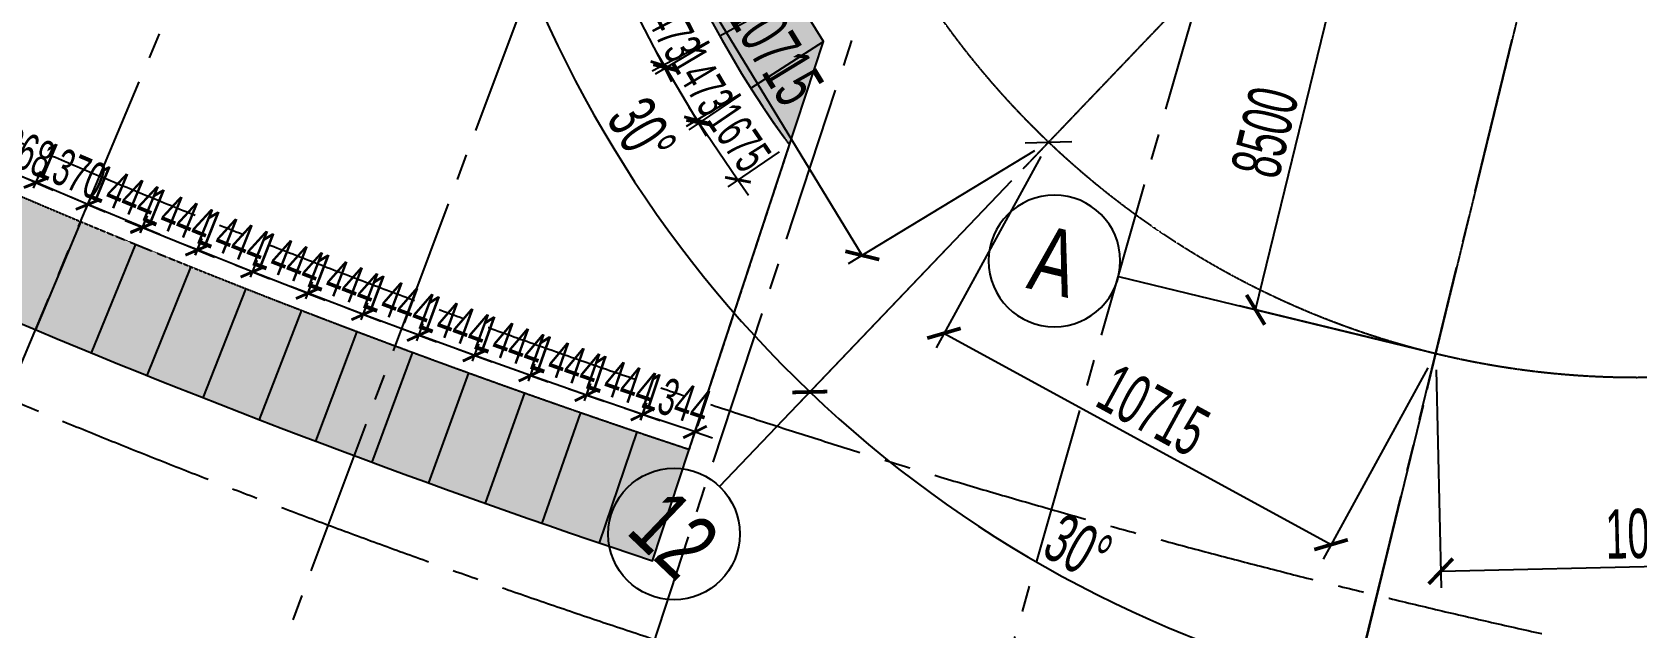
# Model space of a CAD drawing. Extents: x -668578 to 2331563, y -1202445 to 1620273.
# Drawn here: x 1636967 to 1675947, y 88208 to 102699 of the extents above; entities that cross this region are included whole.
import ezdxf
from ezdxf.enums import TextEntityAlignment as Align

# ---------------------------------------------------------------- set-up
doc = ezdxf.new("R2010")
doc.units = 0
for name, pattern in [('CENTER2', [28.575000000000003, 19.05, -3.175, 3.175, -3.175]), ('DASH', [0.35, 0.25, -0.1]), ('DOTE', [2.4200000000000004, 2, -0.2, 0.02, -0.2])]:
    doc.linetypes.add(name, pattern=pattern)
doc.layers.get('0').update_dxf_attribs({"color": 8})
doc.layers.get('Defpoints').update_dxf_attribs({"color": 8})
for name, color, linetype in [('#填充层', 8, 'Continuous'), ('#幕墙线-平面', 8, 'Continuous'), ('#标注', 8, 'Continuous'), ('#轴线', 8, 'CENTER2'), ('C-AXIS', 8, 'DOTE'), ('dim', 8, 'Continuous')]:
    doc.layers.add(name, color=color, linetype=linetype)
doc.styles.add('JHZX', font='jrs.shx', dxfattribs={"width": 0.6, "bigfont": 'jhz.shx'})
doc.dimstyles.new('JZBZ-300', dxfattribs={"dimscale": 300, "dimtxt": 3, "dimasz": 1.5, "dimexe": 1, "dimexo": 1, "dimgap": 0.5, "dimtad": 1, "dimdec": 0, "dimdsep": 46, "dimtxsty": 'JHZX', "dimblk1": 'ARCHTICK', "dimblk2": 'ARCHTICK', "dimsah": 1, "dimcen": 0, "dimclrd": 1, "dimclre": 1, "dimclrt": 2, "dimazin": 2, "dimtfac": 1, "dimtdec": 0, "dimtix": 1, "dimtmove": 0, "dimatfit": 3, "dimfxl": 0, "dimtolj": 1, "dimlwd": -1, "dimlwe": -1, "dimarcsym": 0})
doc.dimstyles.new('JZBZ-400', dxfattribs={"dimscale": 400, "dimtxt": 3, "dimasz": 1.5, "dimexe": 1, "dimexo": 1, "dimgap": 0.5, "dimtad": 1, "dimdec": 0, "dimdsep": 46, "dimtxsty": 'JHZX', "dimblk1": 'ARCHTICK', "dimblk2": 'ARCHTICK', "dimsah": 1, "dimcen": 0, "dimclrd": 1, "dimclre": 1, "dimclrt": 2, "dimazin": 2, "dimtfac": 1, "dimtdec": 0, "dimtix": 1, "dimtmove": 0, "dimatfit": 3, "dimfxl": 0, "dimtolj": 1, "dimlwd": -1, "dimlwe": -1, "dimarcsym": 0})

# ---------------------------------------------------------------- blocks, each defined once
blk = doc.blocks.new('_ARCHTICK')
at = {"color": 0, "linetype": 'ByBlock', "const_width": 0.15}
blk.add_lwpolyline([(-0.5, -0.5), (0.5, 0.5)], dxfattribs=at)
blk = doc.blocks.new('*D2939')
at = {"layer": '#标注', "ltscale": 300, "transparency": 16777216}
for p, q in [((-1772.791618300945, -1481.365197545436), (-9341.748198340536, -7862.657879242006)), ((165913.7732030131, -92055.65823940704), (164727.0996400029, -101884.2800072265))]:
    blk.add_line(p, q, dxfattribs=at)
blk.add_arc((197092.1482162317, 166179.1797920645), 269610.2124900237, 220.1338192809485, 263.1156299250187, dxfattribs=at)
at = {"layer": 'Defpoints', "color": 0, "ltscale": 300, "transparency": 16777216}
for p in [(197092.1482162317, 166179.1797920645), (-1466.975190824596, -1223.535190204158), (40379.67516651106, -53208.30268940322), (165961.7196095993, -91658.54220838404)]:
    blk.add_point(p, dxfattribs=at)
at = {"layer": '#标注', "ltscale": 300, "transparency": 16777216, "xscale": 600, "yscale": 600, "zscale": 600}
for p, rotation in [((-9035.931770864163, -7604.827871900749), 130.1338192809485), ((164775.0460465892, -101487.1639762035), 353.1156299250187)]:
    blk.add_blockref('_ARCHTICK', p, dxfattribs=dict(at, rotation=rotation))
at = {"layer": '#标注', "ltscale": 300, "transparency": 16777216, "insert": (69341.55334645722, -70334.48968467087), "char_height": 1200, "attachment_point": 5, "rotation": 331.6247246029835, "style": 'JHZX'}
blk.add_mtext('\\A1;42.98°', dxfattribs=at)
blk = doc.blocks.new('*U2924')
at = {"linetype": 'ByBlock'}
blk.add_line((-8.960830237663566e-17, -20), (0, 0), dxfattribs=at)
blk.add_circle((0, -24), 4, dxfattribs=at)
at = {"color": 253, "linetype": 'ByBlock', "style": 'JHZX', "width": 0.75}
blk.add_attdef('AXES', text='', height=4, dxfattribs=at).set_placement((0, -24), align=Align.MIDDLE_CENTER)
blk = doc.blocks.new('*U2976')
at = {"linetype": 'ByBlock'}
blk.add_line((20, 4.898587196589413e-16), (0, 0), dxfattribs=at)
blk.add_circle((24, 0), 4, dxfattribs=at)
at = {"color": 253, "linetype": 'ByBlock', "style": 'JHZX', "width": 0.75}
blk.add_attdef('AXES', text='', height=4, dxfattribs=at).set_placement((23.99999999999997, 0), align=Align.MIDDLE_CENTER)
blk = doc.blocks.new('*D2977')
at = {"layer": '#标注', "ltscale": 300, "transparency": 16777216}
for p, q in [((149303.0112213662, -30292.27662998403), (147530.4170065284, -37579.79402272716)), ((160687.9856736686, -30028.14435810018), (162796.6327493891, -37225.6166581557))]:
    blk.add_line(p, q, dxfattribs=at)
blk.add_arc((154502.6209182229, -8915.558944607474), 29099.99999999925, 256.3290280231299, 286.3290280231279, dxfattribs=at)
at = {"layer": 'Defpoints', "color": 0, "ltscale": 300, "transparency": 16777216}
for p in [(154502.6209182229, -8915.558944607474), (149397.5495794909, -29903.60903570443), (160575.5244962969, -29644.27916876393), (152639.4433245091, -37955.85111349308)]:
    blk.add_point(p, dxfattribs=at)
at = {"layer": '#标注', "ltscale": 300, "transparency": 16777216, "xscale": 600, "yscale": 600, "zscale": 600}
for p, rotation in [((162684.1715720174, -36841.75146881944), 16.32902802312792), ((147624.9553646531, -37191.12642844756), 166.3290280231299)]:
    blk.add_blockref('_ARCHTICK', p, dxfattribs=dict(at, rotation=rotation))
at = {"layer": '#标注', "ltscale": 300, "transparency": 16777216, "insert": (155159.0064434977, -37207.9458718741), "char_height": 1200, "attachment_point": 5, "rotation": 1.3290280231288845, "style": 'JHZX'}
blk.add_mtext('\\A1;30°', dxfattribs=at)
blk = doc.blocks.new('*D2950')
at = {"layer": '#标注', "ltscale": 300, "transparency": 16777216}
for p, q in [((133390.0355047297, -15100.92370005199), (126192.5632046771, -17209.57077577114)), ((139311.267988294, -24828.53466124451), (134132.3976712741, -30253.41274646028))]:
    blk.add_line(p, q, dxfattribs=at)
blk.add_arc((154502.6209182229, -8915.558944607517), 29099.9999999962, 196.3290280231245, 226.3290280231343, dxfattribs=at)
at = {"layer": 'Defpoints', "color": 0, "ltscale": 300, "transparency": 16777216}
for p in [(154502.6209182229, -8915.558944607517), (133773.900694066, -14988.46252268027), (128421.4013697912, -21822.14590113019), (139587.4744052019, -24539.20783003292)]:
    blk.add_point(p, dxfattribs=at)
at = {"layer": '#标注', "ltscale": 300, "transparency": 16777216, "xscale": 600, "yscale": 600, "zscale": 600}
for p, rotation in [((126576.4283940134, -17097.10959839943), 106.3290280231245), ((134408.6040881819, -29964.08591524868), 316.3290280231343)]:
    blk.add_blockref('_ARCHTICK', p, dxfattribs=dict(at, rotation=rotation))
at = {"layer": '#标注', "ltscale": 300, "transparency": 16777216, "insert": (130328.8878681514, -23630.19894780376), "char_height": 1200, "attachment_point": 5, "rotation": 301.32902802312935, "style": 'JHZX'}
blk.add_mtext('\\A1;30°', dxfattribs=at)
blk = doc.blocks.new('*D2985')
at = {"layer": '#标注', "ltscale": 300, "transparency": 16777216}
for p, q in [((160331.7643811344, -29180.47488748602), (160454.6196240682, -34475.94216284027)), ((149619.5384191928, -29428.99934330547), (149742.3936621267, -34724.46661865972)), ((149733.1161282005, -34324.57422392803), (160445.342090142, -34076.04976810858))]:
    blk.add_line(p, q, dxfattribs=at)
at = {"layer": 'Defpoints', "color": 0, "ltscale": 300, "transparency": 16777216}
for p in [(160322.4868472081, -28780.58249275433), (149610.2608852666, -29029.10694857379), (160445.342090142, -34076.04976810858)]:
    blk.add_point(p, dxfattribs=at)
at = {"layer": '#标注', "ltscale": 300, "transparency": 16777216, "xscale": 600, "yscale": 600, "zscale": 600}
for p, rotation in [((160445.342090142, -34076.04976810858), 1.329028023136696), ((149733.1161282005, -34324.57422392803), 181.3290280231367)]:
    blk.add_blockref('_ARCHTICK', p, dxfattribs=dict(at, rotation=rotation))
at = {"layer": '#标注', "ltscale": 300, "transparency": 16777216, "insert": (155070.6740413189, -33400.52720655491), "char_height": 1200, "attachment_point": 5, "rotation": 1.329028023136696, "style": 'JHZX'}
blk.add_mtext('\\A1;10715', dxfattribs=at)
blk = doc.blocks.new('*D2986')
at = {"layer": '#标注', "ltscale": 300, "transparency": 16777216}
for p, q in [((140017.0266164594, -24239.17616108882), (137475.6879236774, -28886.61252145324)), ((137667.5996026355, -28535.65681558783), (147068.9207415017, -33676.54295600543)), ((149418.3477553256, -29380.06230150642), (146877.0090625436, -34027.49866187084))]:
    blk.add_line(p, q, dxfattribs=at)
at = {"layer": 'Defpoints', "color": 0, "ltscale": 300, "transparency": 16777216}
for p in [(140208.9382954175, -23888.22045522341), (149610.2594342837, -29029.106595641), (147068.9207415017, -33676.54295600543)]:
    blk.add_point(p, dxfattribs=at)
at = {"layer": '#标注', "ltscale": 300, "transparency": 16777216, "xscale": 600, "yscale": 600, "zscale": 600}
for p, rotation in [((137667.5996026355, -28535.65681558783), 151.3290179572674), ((147068.9207415017, -33676.54295600543), 331.3290179572674)]:
    blk.add_blockref('_ARCHTICK', p, dxfattribs=dict(at, rotation=rotation))
at = {"layer": '#标注', "ltscale": 300, "transparency": 16777216, "insert": (142752.0835299847, -30404.1884740658), "char_height": 1200, "attachment_point": 5, "rotation": 331.32901795726735, "style": 'JHZX'}
blk.add_mtext('\\A1;10715', dxfattribs=at)
blk = doc.blocks.new('*D2987')
at = {"layer": '#标注', "ltscale": 300, "transparency": 16777216}
for p, q in [((134295.9201880385, -14943.40260763427), (129771.3381402881, -17697.53121179328)), ((130113.0163824813, -17489.55049438957), (135684.356247672, -26642.34905938437)), ((139867.2600532292, -24096.20117262906), (135342.6780054788, -26850.32977678808))]:
    blk.add_line(p, q, dxfattribs=at)
at = {"layer": 'Defpoints', "color": 0, "ltscale": 300, "transparency": 16777216}
for p in [(134637.5984302317, -14735.42189023057), (140208.9382954224, -23888.22045522535), (135684.356247672, -26642.34905938437)]:
    blk.add_point(p, dxfattribs=at)
at = {"layer": '#标注', "ltscale": 300, "transparency": 16777216, "xscale": 600, "yscale": 600, "zscale": 600}
for p, rotation in [((130113.0163824813, -17489.55049438957), 121.3290179573024), ((135684.356247672, -26642.34905938437), 301.3290179573024)]:
    blk.add_blockref('_ARCHTICK', p, dxfattribs=dict(at, rotation=rotation))
at = {"layer": '#标注', "ltscale": 300, "transparency": 16777216, "insert": (133582.042799463, -21649.98834207956), "char_height": 1200, "attachment_point": 5, "rotation": 301.32901795730237, "style": 'JHZX'}
blk.add_mtext('\\A1;10715', dxfattribs=at)
blk = doc.blocks.new('*D2990')
at = {"layer": '#标注', "ltscale": 300, "transparency": 16777216}
for p, q in [((139311.267988297, -24828.5346612455), (134132.3976712739, -30253.41274646215)), ((149303.0112213711, -30292.27662998808), (147530.4170065328, -37579.79402273084))]:
    blk.add_line(p, q, dxfattribs=at)
blk.add_arc((154502.6209182295, -8915.558944611948), 29099.99999999897, 226.3290280231214, 256.3290280231255, dxfattribs=at)
at = {"layer": 'Defpoints', "color": 0, "ltscale": 300, "transparency": 16777216}
for p in [(154502.6209182295, -8915.558944611948), (139587.4744052049, -24539.20783003397), (149397.5495794958, -29903.60903570848), (138368.9157058659, -33133.60089933025)]:
    blk.add_point(p, dxfattribs=at)
at = {"layer": '#标注', "ltscale": 300, "transparency": 16777216, "xscale": 600, "yscale": 600, "zscale": 600}
for p, rotation in [((134408.6040881818, -29964.08591525062), 136.3290280231214), ((147624.9553646575, -37191.12642845125), 346.3290280231255)]:
    blk.add_blockref('_ARCHTICK', p, dxfattribs=dict(at, rotation=rotation))
at = {"layer": '#标注', "ltscale": 300, "transparency": 16777216, "insert": (140924.8739941583, -33745.67751995946), "char_height": 1200, "attachment_point": 5, "rotation": 331.3290280231234, "style": 'JHZX'}
blk.add_mtext('\\A1;30°', dxfattribs=at)
blk = doc.blocks.new('*D2991')
at = {"layer": '#标注', "ltscale": 300, "transparency": 16777216}
for p, q in [((145237.7504496297, -27965.5504196871), (147246.6905597555, -19706.36404123962)), ((151230.5326756244, -20675.38203553771), (146858.0229654757, -19611.82568311605)), ((149221.5925654986, -28934.5684139852), (144849.0828553499, -27871.01206156354))]:
    blk.add_line(p, q, dxfattribs=at)
at = {"layer": 'Defpoints', "color": 0, "ltscale": 300, "transparency": 16777216}
for p in [(147246.6905597555, -19706.36404123962), (151619.2002699042, -20769.92039366128), (149610.2601597784, -29029.10677210876)]:
    blk.add_point(p, dxfattribs=at)
at = {"layer": '#标注', "ltscale": 300, "transparency": 16777216, "xscale": 600, "yscale": 600, "zscale": 600}
for p, rotation in [((147246.6905597555, -19706.36404123962), 76.32902802329342), ((145237.7504496297, -27965.5504196871), 256.3290280232934)]:
    blk.add_blockref('_ARCHTICK', p, dxfattribs=dict(at, rotation=rotation))
at = {"layer": '#标注', "ltscale": 300, "transparency": 16777216, "insert": (145464.8853161329, -23646.88051421623), "char_height": 1200, "attachment_point": 5, "rotation": 76.32902802329342, "style": 'JHZX'}
blk.add_mtext('\\A1;8500', dxfattribs=at)
blk = doc.blocks.new('*D3168')
at = {"layer": '#标注', "ltscale": 300, "transparency": 16777216}
for p, q in [((131283.2672764813, -20144.1728460247), (129906.4188623848, -20858.49935837639)), ((130172.713196126, -20720.34246272042), (129965.4778526421, -20320.90096210853)), ((130172.713196126, -20720.34246272042), (130851.0001134526, -22027.72536154195)), ((131961.5541938078, -21451.55574484623), (130584.7057797113, -22165.88225719792)), ((130851.0001134526, -22027.72536154195), (131058.2354569365, -22427.16686215386))]:
    blk.add_line(p, q, dxfattribs=at)
at = {"layer": 'Defpoints', "color": 0, "ltscale": 300, "transparency": 16777216}
for p in [(131549.5616102226, -20006.01595036873), (132227.8485275491, -21313.39884919026), (130851.0001134526, -22027.72536154195)]:
    blk.add_point(p, dxfattribs=at)
at = {"layer": '#标注', "ltscale": 300, "transparency": 16777216, "xscale": 450, "yscale": 450, "zscale": 450}
for p, rotation in [((130172.713196126, -20720.34246272042), 297.4208599516778), ((130851.0001134526, -22027.72536154195), 117.4208599516778)]:
    blk.add_blockref('_ARCHTICK', p, dxfattribs=dict(at, rotation=rotation))
at = {"layer": '#标注', "ltscale": 300, "transparency": 16777216, "insert": (131044.4453222718, -21097.72012081924), "char_height": 900, "attachment_point": 5, "rotation": 297.42085995167776, "style": 'JHZX'}
blk.add_mtext('\\A1;1473', dxfattribs=at)
blk = doc.blocks.new('*D3169')
at = {"layer": '#标注', "ltscale": 300, "transparency": 16777216}
for p, q in [((131969.9412593241, -21466.64278850223), (130660.2018694276, -22245.26473451105)), ((130918.0749180489, -22091.96277498415), (130688.1219787585, -21705.15320205229)), ((130918.0749180489, -22091.96277498415), (131670.7171445111, -23358.00103084113)), ((132722.5834857863, -22732.68104435922), (131412.8440958899, -23511.30299036803)), ((131670.7171445111, -23358.00103084113), (131900.6700838015, -23744.81060377299))]:
    blk.add_line(p, q, dxfattribs=at)
at = {"layer": 'Defpoints', "color": 0, "ltscale": 300, "transparency": 16777216}
for p in [(132227.8143079453, -21313.34082897534), (132980.4565344076, -22579.37908483232), (131670.7171445111, -23358.00103084113)]:
    blk.add_point(p, dxfattribs=at)
at = {"layer": '#标注', "ltscale": 300, "transparency": 16777216, "xscale": 450, "yscale": 450, "zscale": 450}
for p, rotation in [((130918.0749180489, -22091.96277498415), 300.7308975996488), ((131670.7171445111, -23358.00103084113), 120.7308975996488)]:
    blk.add_blockref('_ARCHTICK', p, dxfattribs=dict(at, rotation=rotation))
at = {"layer": '#标注', "ltscale": 300, "transparency": 16777216, "insert": (131810.1421285225, -22418.37798385882), "char_height": 900, "attachment_point": 5, "rotation": 300.73089759964876, "style": 'JHZX'}
blk.add_mtext('\\A1;1473', dxfattribs=at)
blk = doc.blocks.new('*D3170')
at = {"layer": '#标注', "ltscale": 300, "transparency": 16777216}
for p, q in [((132729.0482665096, -22742.81705810306), (131477.9132558886, -23594.82288270719)), ((131725.8774270173, -23425.96267473494), (131472.5871150589, -23054.01641804181)), ((131725.8774270173, -23425.96267473494), (132668.7606125015, -24810.54729871133)), ((133671.9314519938, -24127.40168207945), (132420.7964413728, -24979.40750668358)), ((132668.7606125015, -24810.54729871133), (132922.0509244599, -25182.49355540446))]:
    blk.add_line(p, q, dxfattribs=at)
at = {"layer": 'Defpoints', "color": 0, "ltscale": 300, "transparency": 16777216}
for p in [(132977.0124376384, -22573.95685013081), (133919.8956231226, -23958.5414741072), (132668.7606125015, -24810.54729871133)]:
    blk.add_point(p, dxfattribs=at)
at = {"layer": '#标注', "ltscale": 300, "transparency": 16777216, "xscale": 450, "yscale": 450, "zscale": 450}
for p, rotation in [((131725.8774270173, -23425.96267473494), 304.2543276537949), ((132668.7606125015, -24810.54729871133), 124.2543276537949)]:
    blk.add_blockref('_ARCHTICK', p, dxfattribs=dict(at, rotation=rotation))
at = {"layer": '#标注', "ltscale": 300, "transparency": 16777216, "insert": (132693.2473620169, -23780.53457077865), "char_height": 900, "attachment_point": 5, "rotation": 304.2543276537949, "style": 'JHZX'}
blk.add_mtext('\\A1;1675', dxfattribs=at)
blk = doc.blocks.new('*D3171')
at = {"layer": '#标注', "ltscale": 300, "transparency": 16777216}
for p, q in [((130352.316608431, -30516.5833752545), (129925.7189834769, -30373.3546547284)), ((130306.0581698017, -30654.36118951435), (130447.802422115, -30232.18495861845)), ((131626.6523657077, -30944.43732792252), (130352.316608431, -30516.5833752545)), ((131580.3939270785, -31082.21514218238), (131722.1381793918, -30660.03891128647)), ((131626.6523657077, -30944.43732792252), (132053.2499906618, -31087.66604844861))]:
    blk.add_line(p, q, dxfattribs=at)
at = {"layer": 'Defpoints', "color": 0, "ltscale": 300, "transparency": 16777216}
for p in [(130352.316608431, -30516.5833752545), (130210.5723561177, -30938.7596061504), (131484.9081133944, -31366.61355881843)]:
    blk.add_point(p, dxfattribs=at)
at = {"layer": '#标注', "ltscale": 300, "transparency": 16777216, "xscale": 450, "yscale": 450, "zscale": 450}
for p, rotation in [((130352.316608431, -30516.5833752545), 341.4406961875646), ((131626.6523657077, -30944.43732792252), 161.4406961875646)]:
    blk.add_blockref('_ARCHTICK', p, dxfattribs=dict(at, rotation=rotation))
at = {"layer": '#标注', "ltscale": 300, "transparency": 16777216, "insert": (131180.4561144375, -30161.71351831641), "char_height": 900, "attachment_point": 5, "rotation": 341.44069618756464, "style": 'JHZX'}
blk.add_mtext('\\A1;1344', dxfattribs=at)
blk = doc.blocks.new('*D3172')
at = {"layer": '#标注', "ltscale": 300, "transparency": 16777216}
for p, q in [((128989.664845474, -30047.28368369816), (128564.0361137137, -29901.20088970735)), ((128941.9920536228, -30186.18375112394), (129087.0533748012, -29763.53119585799)), ((130355.7257220423, -30516.13828565448), (128989.664845474, -30047.28368369816)), ((130308.0529301911, -30655.03835308026), (130453.1142513695, -30232.38579781431)), ((130355.7257220423, -30516.13828565448), (130781.3544538025, -30662.22107964529))]:
    blk.add_line(p, q, dxfattribs=at)
at = {"layer": 'Defpoints', "color": 0, "ltscale": 300, "transparency": 16777216}
for p in [(128989.664845474, -30047.28368369816), (128844.6035242956, -30469.93623896411), (130210.6644008639, -30938.79084092043)]:
    blk.add_point(p, dxfattribs=at)
at = {"layer": '#标注', "ltscale": 300, "transparency": 16777216, "xscale": 450, "yscale": 450, "zscale": 450}
for p, rotation in [((128989.664845474, -30047.28368369816), 341.0569348750485), ((130355.7257220423, -30516.13828565448), 161.0569348750485)]:
    blk.add_blockref('_ARCHTICK', p, dxfattribs=dict(at, rotation=rotation))
at = {"layer": '#标注', "ltscale": 300, "transparency": 16777216, "insert": (129867.4723424125, -29714.20600899598), "char_height": 900, "attachment_point": 5, "rotation": 341.05693487504846, "style": 'JHZX'}
blk.add_mtext('\\A1;1444', dxfattribs=at)
blk = doc.blocks.new('*D3173')
at = {"layer": '#标注', "ltscale": 300, "transparency": 16777216}
for p, q in [((127630.318724035, -29568.48773846659), (127205.7138580439, -29419.45516559491)), ((127581.1626799736, -29708.53695790331), (127729.6737726161, -29285.41782780592)), ((128993.1146169381, -30046.8171088667), (127630.318724035, -29568.48773846659)), ((128943.9585728767, -30186.86632830342), (129092.4696655192, -29763.74719820603)), ((128993.1146169381, -30046.8171088667), (129417.7194829291, -30195.84968173838))]:
    blk.add_line(p, q, dxfattribs=at)
at = {"layer": 'Defpoints', "color": 0, "ltscale": 300, "transparency": 16777216}
for p in [(127630.318724035, -29568.48773846659), (127481.8076313925, -29991.60686856399), (128844.6035242956, -30469.9362389641)]:
    blk.add_point(p, dxfattribs=at)
at = {"layer": '#标注', "ltscale": 300, "transparency": 16777216, "xscale": 450, "yscale": 450, "zscale": 450}
for p, rotation in [((127630.318724035, -29568.48773846659), 340.6593754214499), ((128993.1146169381, -30046.8171088667), 160.6593754214499)]:
    blk.add_blockref('_ARCHTICK', p, dxfattribs=dict(at, rotation=rotation))
at = {"layer": '#标注', "ltscale": 300, "transparency": 16777216, "insert": (128510.4267676488, -29241.51260234529), "char_height": 900, "attachment_point": 5, "rotation": 340.6593754214499, "style": 'JHZX'}
blk.add_mtext('\\A1;1444', dxfattribs=at)
blk = doc.blocks.new('*D3174')
at = {"layer": '#标注', "ltscale": 300, "transparency": 16777216}
for p, q in [((126223.736502358, -29221.47962745773), (126374.6489529128, -28800.88077636662)), ((126273.332200828, -29083.25449282584), (125849.7716261392, -28931.27936469871)), ((127632.7296188791, -29571.01140206076), (126273.332200828, -29083.25449282584)), ((127583.133920409, -29709.23653669264), (127734.0463709638, -29288.63768560153)), ((127632.7296188791, -29571.01140206076), (128056.2901935679, -29722.98653018788))]:
    blk.add_line(p, q, dxfattribs=at)
at = {"layer": 'Defpoints', "color": 0, "ltscale": 300, "transparency": 16777216}
for p in [(126273.332200828, -29083.25449282584), (126122.4197502732, -29503.85334391696), (127481.8171683243, -29991.61025315187)]:
    blk.add_point(p, dxfattribs=at)
at = {"layer": '#标注', "ltscale": 300, "transparency": 16777216, "xscale": 450, "yscale": 450, "zscale": 450}
for p, rotation in [((126273.332200828, -29083.25449282584), 340.2618225087191), ((127632.7296188791, -29571.01140206076), 160.2618225087191)]:
    blk.add_blockref('_ARCHTICK', p, dxfattribs=dict(at, rotation=rotation))
at = {"layer": '#标注', "ltscale": 300, "transparency": 16777216, "insert": (127155.664414023, -28762.38551452485), "char_height": 900, "attachment_point": 5, "rotation": 340.26182250871915, "style": 'JHZX'}
blk.add_mtext('\\A1;1444', dxfattribs=at)
blk = doc.blocks.new('*D3175')
at = {"layer": '#标注', "ltscale": 300, "transparency": 16777216}
for p, q in [((124919.3353612579, -28589.61086392248), (124496.8394776279, -28434.70047590512)), ((124869.6925413702, -28725.00454102038), (125022.6089532695, -28307.94694150246)), ((126275.3091756745, -29086.78595573144), (124919.3353612579, -28589.61086392248)), ((126225.6663557869, -29222.17963282934), (126378.5827676861, -28805.12203331143)), ((126275.3091756745, -29086.78595573144), (126697.8050593046, -29241.6963437488))]:
    blk.add_line(p, q, dxfattribs=at)
at = {"layer": 'Defpoints', "color": 0, "ltscale": 300, "transparency": 16777216}
for p in [(124919.3353612579, -28589.61086392248), (124766.4189493586, -29006.66846344039), (126122.3927637753, -29503.84355524935)]:
    blk.add_point(p, dxfattribs=at)
at = {"layer": '#标注', "ltscale": 300, "transparency": 16777216, "xscale": 450, "yscale": 450, "zscale": 450}
for p, rotation in [((124919.3353612579, -28589.61086392248), 339.8642667023984), ((126275.3091756745, -29086.78595573144), 159.8642667023984)]:
    blk.add_blockref('_ARCHTICK', p, dxfattribs=dict(at, rotation=rotation))
at = {"layer": '#标注', "ltscale": 300, "transparency": 16777216, "insert": (125803.8694524894, -28274.87056498694), "char_height": 900, "attachment_point": 5, "rotation": 339.8642667023984, "style": 'JHZX'}
blk.add_mtext('\\A1;1444', dxfattribs=at)
blk = doc.blocks.new('*D3176')
at = {"layer": '#标注', "ltscale": 300, "transparency": 16777216}
for p, q in [((123569.9666429757, -28084.19854583088), (123148.5555779659, -27926.36092583078)), ((123519.3857578494, -28219.2445802948), (123675.1917229758, -27803.25783582434)), ((124922.4588006487, -28590.76840353253), (123569.9666429757, -28084.19854583088)), ((124871.8779155224, -28725.81443799644), (125027.6838806488, -28309.82769352599)), ((124922.4588006487, -28590.76840353253), (125343.8698656585, -28748.60602353264))]:
    blk.add_line(p, q, dxfattribs=at)
at = {"layer": 'Defpoints', "color": 0, "ltscale": 300, "transparency": 16777216}
for p in [(123569.9666429757, -28084.19854583088), (123414.1606778493, -28500.18529030134), (124766.6528355223, -29006.75514800298)]:
    blk.add_point(p, dxfattribs=at)
at = {"layer": '#标注', "ltscale": 300, "transparency": 16777216, "xscale": 450, "yscale": 450, "zscale": 450}
for p, rotation in [((123569.9666429757, -28084.19854583088), 339.4667883645299), ((124922.4588006487, -28590.76840353253), 159.4667883645299)]:
    blk.add_blockref('_ARCHTICK', p, dxfattribs=dict(at, rotation=rotation))
at = {"layer": '#标注', "ltscale": 300, "transparency": 16777216, "insert": (124456.6628818124, -27775.60205466863), "char_height": 900, "attachment_point": 5, "rotation": 339.46678836452986, "style": 'JHZX'}
blk.add_mtext('\\A1;1444', dxfattribs=at)
blk = doc.blocks.new('*D3177')
at = {"layer": '#标注', "ltscale": 300, "transparency": 16777216}
for p, q in [((122224.1365661968, -27569.43748126283), (121803.8306006435, -27408.680225376)), ((122172.6200500885, -27704.12937386453), (122331.3080701214, -27289.23350422726)), ((123573.081977065, -28085.37772566739), (122224.1365661968, -27569.43748126283)), ((123521.5654609567, -28220.0696182691), (123680.2534809896, -27805.17374863182)), ((123573.081977065, -28085.37772566739), (123993.3879426184, -28246.13498155422))]:
    blk.add_line(p, q, dxfattribs=at)
at = {"layer": 'Defpoints', "color": 0, "ltscale": 300, "transparency": 16777216}
for p in [(122224.1365661968, -27569.43748126283), (122065.448546164, -27984.3333509001), (123414.3939570321, -28500.27359530467)]:
    blk.add_point(p, dxfattribs=at)
at = {"layer": '#标注', "ltscale": 300, "transparency": 16777216, "xscale": 450, "yscale": 450, "zscale": 450}
for p, rotation in [((122224.1365661968, -27569.43748126283), 339.0693100266597), ((123573.081977065, -28085.37772566739), 159.0693100266597)]:
    blk.add_blockref('_ARCHTICK', p, dxfattribs=dict(at, rotation=rotation))
at = {"layer": '#标注', "ltscale": 300, "transparency": 16777216, "insert": (123112.95227948, -27266.99964939397), "char_height": 900, "attachment_point": 5, "rotation": 339.06931002665965, "style": 'JHZX'}
blk.add_mtext('\\A1;1444', dxfattribs=at)
blk = doc.blocks.new('*D3178')
at = {"layer": '#标注', "ltscale": 300, "transparency": 16777216}
for p, q in [((114363.8739506324, -24343.85623574239), (113950.5267891767, -24165.96828191619)), ((114306.2978121781, -24477.64232347793), (114482.4659198499, -24068.29146143856)), ((115620.499517528, -24884.65721773891), (114363.8739506324, -24343.85623574239)), ((115562.9233790737, -25018.44330547444), (115739.0914867455, -24609.09244343507)), ((115620.499517528, -24884.65721773891), (116033.8466789838, -25062.5451715651))]:
    blk.add_line(p, q, dxfattribs=at)
at = {"layer": 'Defpoints', "color": 0, "ltscale": 300, "transparency": 16777216}
for p in [(114363.8739506324, -24343.85623574239), (114187.7058429606, -24753.20709778176), (115444.3314098562, -25294.00807977828)]:
    blk.add_point(p, dxfattribs=at)
at = {"layer": '#标注', "ltscale": 300, "transparency": 16777216, "xscale": 450, "yscale": 450, "zscale": 450}
for p, rotation in [((114363.8739506324, -24343.85623574239), 336.7149049541456), ((115620.499517528, -24884.65721773891), 156.7149049541456)]:
    blk.add_blockref('_ARCHTICK', p, dxfattribs=dict(at, rotation=rotation))
at = {"layer": '#标注', "ltscale": 300, "transparency": 16777216, "insert": (115229.3706725152, -24063.12717813297), "char_height": 900, "attachment_point": 5, "rotation": 336.7149049541456, "style": 'JHZX'}
blk.add_mtext('\\A1;1368', dxfattribs=at)
blk = doc.blocks.new('*D3179')
at = {"layer": '#标注', "ltscale": 300, "transparency": 16777216}
for p, q in [((115619.8224667059, -24878.73022107569), (115205.3143777609, -24703.56445901248)), ((115561.1085882878, -25017.66934508596), (115736.5996414147, -24602.39149511237)), ((116881.5144636968, -25411.90495526358), (115619.8224667059, -24878.73022107569)), ((116822.8005852787, -25550.84407927386), (116998.2916384057, -25135.56622930026)), ((116881.5144636968, -25411.90495526358), (117296.0225526418, -25587.07071732679))]:
    blk.add_line(p, q, dxfattribs=at)
at = {"layer": 'Defpoints', "color": 0, "ltscale": 300, "transparency": 16777216}
for p in [(115619.8224667059, -24878.73022107569), (115444.331413579, -25294.00807104928), (116706.0234105699, -25827.18280523718)]:
    blk.add_point(p, dxfattribs=at)
at = {"layer": '#标注', "ltscale": 300, "transparency": 16777216, "xscale": 450, "yscale": 450, "zscale": 450}
for p, rotation in [((115619.8224667059, -24878.73022107569), 337.0917088382236), ((116881.5144636968, -25411.90495526358), 157.0917088382236)]:
    blk.add_blockref('_ARCHTICK', p, dxfattribs=dict(at, rotation=rotation))
at = {"layer": '#标注', "ltscale": 300, "transparency": 16777216, "insert": (116484.222814619, -24592.64013624301), "char_height": 900, "attachment_point": 5, "rotation": 337.09170883822355, "style": 'JHZX'}
blk.add_mtext('\\A1;1370', dxfattribs=at)
blk = doc.blocks.new('*D3180')
at = {"layer": '#标注', "ltscale": 300, "transparency": 16777216}
for p, q in [((120879.6544119223, -27048.4082772592), (120460.3857918813, -26884.96463483489)), ((120828.8938734782, -27178.62013860962), (120988.6168402051, -26768.89586389854)), ((122225.267576132, -27572.96915861265), (120879.6544119223, -27048.4082772592)), ((122174.507037688, -27703.18101996307), (122334.2300044149, -27293.45674525199)), ((122225.267576132, -27572.96915861265), (122644.536196173, -27736.41280103696))]:
    blk.add_line(p, q, dxfattribs=at)
at = {"layer": 'Defpoints', "color": 0, "ltscale": 300, "transparency": 16777216}
for p in [(120879.6544119223, -27048.4082772592), (120719.9314451954, -27458.13255197028), (122065.5446094051, -27982.69343332373)]:
    blk.add_point(p, dxfattribs=at)
at = {"layer": '#标注', "ltscale": 300, "transparency": 16777216, "xscale": 450, "yscale": 450, "zscale": 450}
for p, rotation in [((120879.6544119223, -27048.4082772592), 338.7026527025674), ((122225.267576132, -27572.96915861265), 158.7026527025674)]:
    blk.add_blockref('_ARCHTICK', p, dxfattribs=dict(at, rotation=rotation))
at = {"layer": '#标注', "ltscale": 300, "transparency": 16777216, "insert": (121770.3858505929, -26751.6638912146), "char_height": 900, "attachment_point": 5, "rotation": 338.70265270256743, "style": 'JHZX'}
blk.add_mtext('\\A1;1444', dxfattribs=at)
blk = doc.blocks.new('*D3181')
at = {"layer": '#标注', "ltscale": 300, "transparency": 16777216}
for p, q in [((119539.8496024372, -26517.80131747138), (119121.7701674629, -26351.3393516908)), ((119489.1346769386, -26645.17496284308), (119650.824246291, -26239.08169415515)), ((120881.6210145476, -27052.03928328235), (119539.8496024372, -26517.80131747138)), ((120830.9060890491, -27179.41292865405), (120992.5956584014, -26773.31965996612)), ((120881.6210145476, -27052.03928328235), (121299.700449522, -27218.50124906293))]:
    blk.add_line(p, q, dxfattribs=at)
at = {"layer": 'Defpoints', "color": 0, "ltscale": 300, "transparency": 16777216}
for p in [(119539.8496024372, -26517.80131747138), (119378.1600330849, -26923.89458615931), (120719.9314451953, -27458.13255197028)]:
    blk.add_point(p, dxfattribs=at)
at = {"layer": '#标注', "ltscale": 300, "transparency": 16777216, "xscale": 450, "yscale": 450, "zscale": 450}
for p, rotation in [((119539.8496024372, -26517.80131747138), 338.2895952183301), ((120881.6210145476, -27052.03928328235), 158.2895952183301)]:
    blk.add_blockref('_ARCHTICK', p, dxfattribs=dict(at, rotation=rotation))
at = {"layer": '#标注', "ltscale": 300, "transparency": 16777216, "insert": (120432.6845961999, -26227.48105374441), "char_height": 900, "attachment_point": 5, "rotation": 338.2895952183301, "style": 'JHZX'}
blk.add_mtext('\\A1;1444', dxfattribs=at)
blk = doc.blocks.new('*D3182')
at = {"layer": '#标注', "ltscale": 300, "transparency": 16777216}
for p, q in [((118153.0334407037, -26102.4169172481), (118316.9452273484, -25698.91136346805)), ((118204.0394119399, -25976.85430158114), (117787.1250047703, -25807.49557846835)), ((119542.0718197297, -26520.38903237926), (118204.0394119399, -25976.85430158114)), ((119491.0658484935, -26645.95164804622), (119654.9776351382, -26242.44609426617)), ((119542.0718197297, -26520.38903237926), (119958.9862268993, -26689.74775549205))]:
    blk.add_line(p, q, dxfattribs=at)
at = {"layer": 'Defpoints', "color": 0, "ltscale": 300, "transparency": 16777216}
for p in [(118204.0394119399, -25976.85430158114), (118040.1276252952, -26380.35985536119), (119378.1600330849, -26923.89458615931)]:
    blk.add_point(p, dxfattribs=at)
at = {"layer": '#标注', "ltscale": 300, "transparency": 16777216, "xscale": 450, "yscale": 450, "zscale": 450}
for p, rotation in [((118204.0394119399, -25976.85430158114), 337.8920562301487), ((119542.0718197297, -26520.38903237926), 157.8920562301487)]:
    blk.add_blockref('_ARCHTICK', p, dxfattribs=dict(at, rotation=rotation))
at = {"layer": '#标注', "ltscale": 300, "transparency": 16777216, "insert": (119098.8672466518, -25692.73579075402), "char_height": 900, "attachment_point": 5, "rotation": 337.8920562301487, "style": 'JHZX'}
blk.add_mtext('\\A1;1444', dxfattribs=at)
blk = doc.blocks.new('*D3183')
at = {"layer": '#标注', "ltscale": 300, "transparency": 16777216}
for p, q in [((116879.2512243335, -25409.40704689575), (116463.5685824137, -25237.04712926244)), ((116820.9300179647, -25550.0610543716), (116994.1578360891, -25132.28528561587)), ((118213.3554434195, -25962.58408660547), (116879.2512243335, -25409.40704689575)), ((118155.0342370507, -26103.23809408132), (118328.2620551751, -25685.46232532559)), ((118213.3554434195, -25962.58408660547), (118629.0380853394, -26134.94400423878))]:
    blk.add_line(p, q, dxfattribs=at)
at = {"layer": 'Defpoints', "color": 0, "ltscale": 300, "transparency": 16777216}
for p in [(116879.2512243335, -25409.40704689575), (116706.0234062092, -25827.18281565148), (118040.1276252952, -26380.3598553612)]:
    blk.add_point(p, dxfattribs=at)
at = {"layer": '#标注', "ltscale": 300, "transparency": 16777216, "xscale": 450, "yscale": 450, "zscale": 450}
for p, rotation in [((116879.2512243335, -25409.40704689575), 337.4789991938275), ((118213.3554434195, -25962.58408660547), 157.4789991938275)]:
    blk.add_blockref('_ARCHTICK', p, dxfattribs=dict(at, rotation=rotation))
at = {"layer": '#标注', "ltscale": 300, "transparency": 16777216, "insert": (117776.1165573876, -25131.75204419086), "char_height": 900, "attachment_point": 5, "rotation": 337.4789991938275, "style": 'JHZX'}
blk.add_mtext('\\A1;1444', dxfattribs=at)
blk = doc.blocks.new('DSGDFG')
at = {"layer": '#标注', "ltscale": 300}
blk.add_line((139643.4050473012, -23901.34086952958), (140774.4715435384, -23875.10004092113), dxfattribs=at)
blk.add_arc((197092.151355247, 166179.1920613433), 257800.0000000007, 220.1360728823768, 263.1156295571803, dxfattribs=at)
at = {"layer": '#轴线', "ltscale": 200}
for p, q in [((96783.91084498656, -73383.1030058295), (123902.6249000349, -8616.526471068151)), ((106320.1195375815, -77150.76251523872), (130859.3046354132, -11369.28023675107)), ((115997.9619056394, -80537.32965437206), (137919.2210288888, -13845.29048642633)), ((125802.1465973302, -83537.48897254444), (145071.3702494891, -16040.69799774676)), ((135712.5666190679, -86165.52502868301), (152304.602743926, -17952.08054989972))]:
    blk.add_line(p, q, dxfattribs=at)
for radius in [206950.0000000004, 212800.0000000004, 220600.0000000004, 228400.0000000004, 236200.0000000004, 244000.0000000004, 251800.0000000004, 257800.0000000004]:
    blk.add_arc((197092.1513552468, 166179.1920613431), radius, 218.4388923744016, 265.1405841852512, dxfattribs=at)
at = {"layer": 'C-AXIS', "ltscale": 2}
for p, q in [((152431.0727914157, -11085.51017867547), (139587.4744052095, -24539.20783003344)), ((151666.4701744919, -20575.58677299437), (149397.5495794886, -29903.60903570399))]:
    blk.add_line(p, q, dxfattribs=at)
blk.add_circle((154502.6209182143, -8915.558944604883), 20700, dxfattribs=at)
at = {"layer": '#标注'}
ref = blk.add_blockref('*U2976', (151687.1568915688, -20786.44996167821), dxfattribs=dict(at, xscale=-399.9999999999999, yscale=399.9999999999999, rotation=346.3290280223358))
ref.add_attrib('AXES', 'B', dxfattribs={"layer": '0', "color": 253, "linetype": 'ByBlock', "height": 1600, "rotation": 346.3290280223358, "style": 'JHZX', "width": 0.75}).set_placement((142359.1346288898, -18517.52936655675), align=Align.MIDDLE_CENTER)
ref = blk.add_blockref('*U2976', (149678.2167813028, -29045.63634009214), dxfattribs=dict(at, xscale=-399.9999999999999, yscale=399.9999999999999, rotation=346.3290280223358))
ref.add_attrib('AXES', 'A', dxfattribs={"layer": '0', "color": 253, "linetype": 'ByBlock', "height": 1600, "rotation": 346.3290280223358, "style": 'JHZX', "width": 0.75}).set_placement((140350.1945186239, -26776.71574497068), align=Align.MIDDLE_CENTER)
at = {"layer": '#标注', "linetype": 'ByBlock', "xscale": 400, "yscale": 400}
for p, rotation, values in [((137739.8856623652, -26474.59292638712), 316.3288078296102, {'AXES': '12'}), ((148765.1833406256, -32503.49606667564), 346.3288078296102, {'AXES': '1'})]:
    blk.add_blockref('*U2924', p, dxfattribs=dict(at, rotation=rotation)).add_auto_attribs(values)
at = {"layer": '#标注', "ltscale": 300}
for base, center, p1, p2, picture, middle in [((40379.67516651106, -53208.30268940322), (197092.1482162317, 166179.1797920645), (-1466.975190824596, -1223.535190204158), (165961.7196095993, -91658.54220838402), '*D2939', (69341.55334645722, -70334.48968467087)), ((128421.4013697912, -21822.14590113019), (154502.6209182229, -8915.558944607503), (133773.900694066, -14988.46252268026), (139587.4744052019, -24539.20783003292), '*D2950', (130328.8878681514, -23630.19894780378)), ((138368.9157058659, -33133.60089933025), (154502.6209182295, -8915.558944611956), (139587.4744052049, -24539.20783003396), (149397.5495794958, -29903.60903570848), '*D2990', (140924.8739941583, -33745.67751995946)), ((152639.4433245091, -37955.85111349308), (154502.6209182229, -8915.558944607474), (149397.5495794909, -29903.60903570443), (160575.5244962969, -29644.27916876393), '*D2977', (155159.0064434977, -37207.9458718741))]:
    dim = blk.add_angular_dim_3p(base=base, center=center, p1=p1, p2=p2, dimstyle='JZBZ-400', override={"dimclrd": 256, "dimclre": 256, "dimclrt": 256}, dxfattribs=at)
    dim.commit()
    dim.dimension.update_dxf_attribs({"geometry": picture, "text_midpoint": middle})
for p1, p2, distance, picture, middle in [((134637.5984302317, -14735.42189023056), (140208.9382954224, -23888.22045522535), -5296.89220912341, '*D2987', (133582.042799463, -21649.98834207956)), ((149610.2601597784, -29029.10677210876), (151619.2002699042, -20769.92039366128), 4499.999253346736, '*D2991', (145464.8853161329, -23646.88051421623)), ((140208.9382954175, -23888.2204552234), (149610.2594342837, -29029.106595641), -5296.892209123042, '*D2986', (142752.0835299847, -30404.1884740658)), ((149610.2608852666, -29029.10694857378), (160322.4868472081, -28780.58249275433), -5296.892209122643, '*D2985', (155070.6740413189, -33400.52720655491))]:
    dim = blk.add_aligned_dim(p1=p1, p2=p2, distance=distance, dimstyle='JZBZ-400', override={"dimclrd": 256, "dimclre": 256, "dimclrt": 256}, dxfattribs=at)
    dim.commit()
    dim.dimension.update_dxf_attribs({"geometry": picture, "text_midpoint": middle})
blk = doc.blocks.new('D1')
at = {"layer": '#标注', "ltscale": 300}
for p1, p2, distance, picture, middle in [((131549.5616102226, -20006.01595036875), (132227.8485275491, -21313.39884919026), -1551.1202150860454, '*D3168', (131044.4453222718, -21097.72012081924)), ((132227.8143079453, -21313.34082897531), (132980.4565344076, -22579.37908483231), -1523.7025314191214, '*D3169', (131810.1421285225, -22418.37798385882)), ((132977.0124376384, -22573.95685013081), (133919.8956231226, -23958.5414741072), -1513.6884553834814, '*D3170', (132693.2473620169, -23780.53457077865)), ((115444.3314098562, -25294.00807977827), (114187.7058429606, -24753.20709778176), -445.6493357035787, '*D3178', (115229.3706725152, -24063.12717813297)), ((116706.0234105699, -25827.18280523717), (115444.3314135789, -25294.00807104928), -450.83567117777125, '*D3179', (116484.222814619, -24592.64013624301)), ((118040.1276252952, -26380.3598553612), (116706.0234062092, -25827.18281565148), -452.26592833369665, '*D3183', (117776.1165573876, -25131.75204419086)), ((119378.1600330849, -26923.89458615931), (118040.1276252952, -26380.3598553612), -435.5270436292225, '*D3182', (119098.8672466518, -25692.73579075402)), ((120719.9314451953, -27458.13255197028), (119378.1600330849, -26923.89458615931), -437.0986841789582, '*D3181', (120432.6845961999, -26227.48105374441)), ((122065.5446094051, -27982.69343332373), (120719.9314451953, -27458.13255197028), -439.7560771468595, '*D3180', (121770.3858505929, -26751.6638912146)), ((123414.3939570321, -28500.27359530466), (122065.448546164, -27984.33335090011), -444.2076882990715, '*D3177', (123112.95227948, -27266.99964939397)), ((124766.6528355223, -29006.75514800298), (123414.1606778493, -28500.18529030134), -444.2076882991789, '*D3176', (124456.6628818124, -27775.60205466863)), ((126122.3927637753, -29503.84355524936), (124766.4189493586, -29006.66846344039), -444.20768829883514, '*D3175', (125803.8694524894, -28274.87056498694)), ((127481.8171683243, -29991.61025315187), (126122.4197502732, -29503.85334391696), -446.85340020147885, '*D3174', (127155.664414023, -28762.38551452485)), ((128844.6035242956, -30469.9362389641), (127481.8076313925, -29991.60686856399), -448.4254039327509, '*D3173', (128510.4267676488, -29241.51260234529)), ((130210.6644008639, -30938.79084092042), (128844.6035242956, -30469.9362389641), -446.8534092684691, '*D3172', (129867.4723424125, -29714.20600899598)), ((131484.9081133944, -31366.61355881843), (130210.5723561177, -30938.7596061504), -445.3360562511496, '*D3171', (131180.4561144375, -30161.71351831641))]:
    dim = blk.add_aligned_dim(p1=p1, p2=p2, distance=distance, dimstyle='JZBZ-300', override={"dimclrd": 256, "dimclre": 256, "dimclrt": 256}, dxfattribs=at)
    dim.commit()
    dim.dimension.update_dxf_attribs({"geometry": picture, "text_midpoint": middle})

msp = doc.modelspace()

# ---------------------------------------------------------------- hatches: boundary and pattern name
at = {"layer": '#填充层', "ltscale": 5}
h = msp.add_hatch(dxfattribs=at)
h.set_pattern_fill('DOTS', color=256, scale=300)
h.set_pattern_definition([(0, (1499898.777027618, 275661.4264817045), (238.125, 476.25), [0, -476.25])])
edge = h.paths.add_edge_path()
edge.add_arc((1718541.04347246, 290089.1825916904), 258450.0000122762, 224.2010680907206, 263.0036580566755)
edge.add_arc((1687376.985044699, 36144.25949104445), 2599.999999999618, 263.0036580561427, 353.115629925022)
edge.add_line((1689958.239246348, 35832.60784823389), (1699116.865503937, 111688.9142534468))
edge.add_arc((1675951.513029902, 114994.4315735811), 23399.99999999987, 351.8791540171561, 408.4110155012523)
edge.add_line((1691484.021918594, 132495.8934445993), (1690101.995247554, 131048.2174569779))
edge.add_arc((1675948.321140328, 114990.4893547565), 21405.07235536606, 48.60625955378568, 51.23890231349652)
edge.add_line((1689349.491480396, 131681.377768946), (1689159.609878179, 131449.1013408638))
edge.add_arc((1675949.607221914, 114985.3847495828), 21108.24801295796, 51.25746606330708, 104.0093023544159)
edge.add_line((1670839.73464989, 135465.7982335488), (1670192.590099086, 137674.7050877369))
edge.add_arc((1675951.513030889, 114994.4315731884), 23400.00000062333, 104.2473117498924, 212.3661627149257)
edge.add_line((1656186.838222372, 102467.7548493821), (1652038.789221159, 89843.20838746446))
edge.add_arc((1718541.043465732, 290089.1825787133), 210999.9999986069, 242.3756600973465, 251.62852708999202, ccw=False)
edge.add_line((1620706.153831682, 103141.7718726395), (1620179.691224763, 102119.3262593125))
edge.add_arc((1718541.04346532, 290089.1825779399), 212149.9999977291, 234.0851270116521, 242.37772087812482, ccw=False)
edge.add_line((1594097.542817536, 118271.1461394996), (1594778.255679421, 119198.0699989475))
edge.add_arc((1718541.04346347, 290089.1825760542), 210999.9999950733, 233.5227855587175, 234.0871865955971, ccw=False)
edge.add_arc((1601139.379293661, 142933.1030267347), 23899.9999999685, 250.3460703162144, 257.1003230833905)
edge.add_line((1595803.83288865, 119636.280398778), (1596334.551120201, 119514.7328470948))
edge.add_arc((1590954.355791283, 96022.95772849166), 24100.00000000698, 56.67752398748638, 77.10032308337088, ccw=False)
edge.add_arc((1718541.043459417, 290089.1825656286), 208149.9999842003, 236.6775239869844, 251.6257060700821)
edge.add_line((1652927.316339129, 92551.18291288603), (1655362.302962887, 99959.25135525523))
edge.add_arc((1675951.512233832, 114994.4316696944), 25494.55207471757, -6.884370074981291, 216.1386244719837, ccw=False)
edge.add_line((1701262.250565385, 111938.5012709214), (1691785.922599286, 33450.83100518363))
edge.add_arc((1689205.315513597, 33761.66306029755), 2599.259413216486, 263.4547283034507, 353.1318561132468, ccw=False)
edge.add_arc((1718541.053828594, 290089.2039390777), 260600.0223987816, 224.7692622454333, 263.4709527714301, ccw=False)
edge.add_arc((1535374.285491531, 108391.8001744133), 2599.999999823963, 144.4518068245103, 224.7692605196787, ccw=False)

# ---------------------------------------------------------------- linework, layer by layer
at = {"layer": '#幕墙线-平面', "ltscale": 300}
msp.add_lwpolyline([(1687060.289512337, 33563.6192701261, -0.1896724665705532), (1520685.200405335, 123807.8911893588, -0.4137557307421613), (1520999.729779983, 127468.4832556868), (1553033.76597313, 154475.9787489982, -0.4142820029461422), (1557191.102681616, 154121.5518412802, 0.06101702159663614), (1594778.255679421, 119198.0699989475), (1594097.542817536, 118271.1461394997, 0.03619906562373296), (1620179.691224763, 102119.3262593125), (1620706.153831682, 103141.7718726394, 0.04039519900043325), (1652038.789221159, 89843.20838746446), (1656186.838222372, 102467.7548493822, -0.5101788404661648), (1670192.590099086, 137674.7050877369), (1670839.73464989, 135465.7982335488, -0.2343261784634417), (1689159.609878179, 131449.1013408638), (1689349.491480396, 131681.377768946, -0.01148757632340535), (1690101.995247555, 131048.2174569779), (1691484.021918594, 132495.8934445993, -0.2517943818826403), (1699116.865503937, 111688.9142534462), (1689958.239246348, 35832.60784823413, -0.4147747798173004), (1687060.388975351, 33563.60706794064, 0.4147747798173004)], format="xyb", dxfattribs=at)
at = {"layer": '#幕墙线-平面', "linetype": 'DASH'}
msp.add_lwpolyline([(1701260.772420367, 111938.6666949292, 1.469013519983646), (1655360.824817874, 99959.41677931677), (1652925.838194116, 92551.34833694746, -0.06531639655468416), (1604192.228229745, 116160.8885729812, 0.08934789545122705), (1596333.072975181, 119514.8982711581), (1595802.354743637, 119636.4458228394, -0.1125361045484937), (1586232.723067736, 124250.5045660065, -0.0289167358602207), (1567982.280702303, 140623.209537493, 0.4135317777768934), (1564309.650820475, 140640.842018419), (1533545.329197164, 110241.3772921534, 0.4147813150809291), (1533526.940849237, 106560.9066498611, 0.1704931411937264), (1688909.029618458, 31179.34172008293, 0.4123966734240728), (1691784.445578917, 33451.00576550497), (1701260.771450383, 111938.6585777536)], format="xyb", dxfattribs=at)
at = {"layer": '#幕墙线-平面', "ltscale": 300}
for points in [[(1653670.255867313, 102604.3939801723), (1655500.739293323, 103622.2790256682)], [(1654422.863874172, 101338.4137445303), (1656186.838222372, 102467.7548493822)], [(1638148.430750334, 98090.61404172023), (1637047.691157578, 95461.76023285958)], [(1639482.534965059, 97537.43297400138), (1638400.063419376, 94901.00845788748)], [(1640820.567372849, 96993.89824320326), (1639756.268185429, 94349.6638722335)], [(1642162.33878496, 96459.6602773923), (1641116.268264167, 93807.74131541068)], [(1643507.855885928, 95933.45947846246), (1642480.499166607, 93275.07332753949)], [(1644856.578542461, 95417.60753906124), (1643847.68723798, 92752.15479414808)], [(1646208.826289123, 94911.12436592218), (1645218.451338568, 92238.74036751754)], [(1647564.827090038, 94413.93948544562), (1646593.018574136, 91734.7480086476)], [(1648924.214971157, 93926.18596079858), (1647971.019208188, 91240.31616076818)], [(1650287.01086406, 93447.85659039847), (1649352.474545344, 90755.43749233594)], [(1651652.979695882, 92979.03322321217), (1650737.146265304, 90280.19498344546)]]:
    msp.add_lwpolyline(points, dxfattribs=at)
at = {"layer": 'dim', "ltscale": 300}
msp.add_arc((1675954.2108353, 114995.2039685361), 25497.19737317585, 17.09370430956382, 215.6809690177443, dxfattribs=at)

# ---------------------------------------------------------------- block references
at = {"layer": '#标注'}
msp.add_blockref('DSGDFG', (1521448.890479225, 123909.9869659723), dxfattribs=at)
at = {"layer": 'dim'}
msp.add_blockref('D1', (1521442.407339764, 123917.7928293626), dxfattribs=at)

doc.saveas('drawing.dxf')
